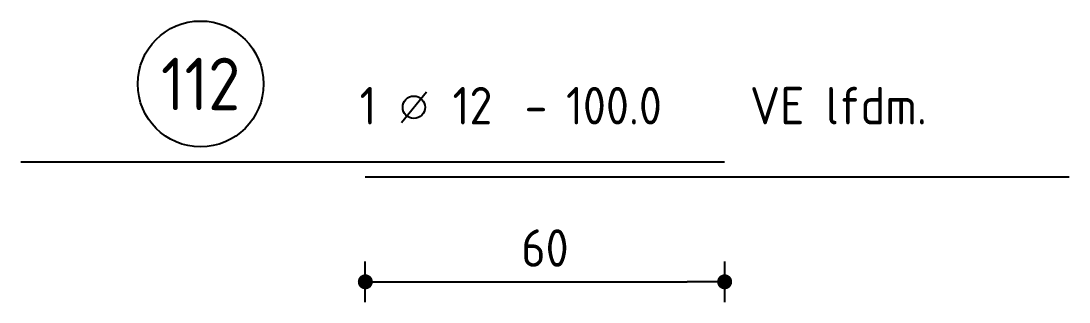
# Model space of a CAD drawing. Extents: x 0 to 42.8, y -1.8 to 41.7.
# Drawn here: x 35.406 to 37.156, y 20.496 to 20.965 of the extents above; entities that cross this region are included whole.
import ezdxf
from ezdxf.enums import TextEntityAlignment as Align

# ---------------------------------------------------------------- set-up
doc = ezdxf.new("R2010")
doc.units = 0
doc.header["$LTSCALE"] = 0.25
doc.linetypes.add('AUSGEZOGEN', pattern=[1000.01, 1000, 0.01])
doc.layers.add('MASSE', color=7, linetype='Continuous')
doc.layers.add('RND', color=7, linetype='Continuous')
doc.styles.add('txt', font='isocp.shx')
doc.dimstyles.new('DOT_I', dxfattribs={"dimscale": 0.25, "dimtxt": 0.25, "dimasz": 0.25, "dimexe": 0.1, "dimexo": 0.3, "dimgap": 0.1, "dimtad": 1, "dimdec": 3, "dimzin": 3, "dimtxsty": 'txt', "dimblk": 'DOT', "dimblk1": 'DOT', "dimblk2": 'DOT', "dimsah": 1, "dimcen": 0.1, "dimse1": 1, "dimse2": 1, "dimazin": 0, "dimtfac": 1, "dimtdec": 4, "dimtix": 1, "dimtmove": 2, "dimatfit": 3, "dimfxl": 0, "dimtvp": 1, "dimtolj": 1, "dimtzin": 0, "dimarcsym": 0})

# ---------------------------------------------------------------- blocks, each defined once
blk = doc.blocks.new('RND_AUSZ')
at = {"layer": 'RND', "color": 7, "linetype": 'Continuous'}
blk.add_line((1.3406, 0.2621), (1.5087, 0.4665), dxfattribs=at)
at = {"layer": 'RND', "color": 1, "linetype": 'Continuous'}
blk.add_circle((0, 0.52), 0.42, dxfattribs=at)
at = {"layer": 'RND', "color": 7, "linetype": 'Continuous'}
blk.add_circle((1.4246, 0.3643), 0.075, dxfattribs=at)
at = {"layer": 'RND', "color": 7, "linetype": 'Continuous', "style": 'txt'}
blk.add_text('-', height=0.25, dxfattribs=at).set_placement((2.1634, 0.25))
at = {"layer": 'RND', "color": 1, "linetype": 'Continuous', "style": 'txt'}
blk.add_attdef('POS', text='', height=0.35, dxfattribs=at).set_placement((0, 0.52), align=Align.MIDDLE)
at = {"layer": 'RND', "color": 7, "linetype": 'Continuous', "style": 'txt'}
for tag, p in [('WIEOFT', (-0.5357, 0.25)), ('STK', (1.1744, 0.25))]:
    blk.add_attdef(tag, text='', height=0.25, dxfattribs=at).set_placement(p, align=Align.RIGHT)
for tag, p in [('DS', (1.6828, 0.25)), ('LANG', (2.4408, 0.25)), ('TEXT', (3.6688, 0.25))]:
    blk.add_attdef(tag, p, '', height=0.25, dxfattribs=at)
blk = doc.blocks.new('DOT')
at = {"layer": 'MASSE', "color": 7, "linetype": 'Continuous'}
for p, q in [((0, 0.54), (0, -0.54)), ((0, 0), (-1, 0))]:
    blk.add_line(p, q, dxfattribs=at)
at = {"layer": 'MASSE', "color": 7, "linetype": 'Continuous', "const_width": 0.2}
blk.add_lwpolyline([(-0.1, 0, 1), (0.1, 0, 1)], format="xyb", close=True, dxfattribs=at)
blk = doc.blocks.new('*D41')
at = {"layer": 'Defpoints', "color": 0, "linetype": 'AUSGEZOGEN', "transparency": 16777216}
for p in [(35.9807, 20.705), (36.5807, 20.705), (36.5807, 20.53)]:
    blk.add_point(p, dxfattribs=at)
at = {"layer": 'RND', "color": 0, "linetype": 'AUSGEZOGEN', "lineweight": -2, "transparency": 16777216}
blk.add_line((36.0432, 20.53), (36.5182, 20.53), dxfattribs=at)
at = {"layer": 'RND', "color": 0, "linetype": 'AUSGEZOGEN', "lineweight": -2, "transparency": 16777216, "xscale": 0.0625, "yscale": 0.0625, "zscale": 0.0625, "rotation": 180}
blk.add_blockref('DOT', (35.9807, 20.53), dxfattribs=at)
at = {"layer": 'RND', "color": 0, "linetype": 'AUSGEZOGEN', "lineweight": -2, "transparency": 16777216, "xscale": 0.0625, "yscale": 0.0625, "zscale": 0.0625}
blk.add_blockref('DOT', (36.5807, 20.53), dxfattribs=at)
at = {"layer": 'RND', "color": 0, "linetype": 'AUSGEZOGEN', "transparency": 16777216, "insert": (36.2807, 20.5863), "char_height": 0.0625, "attachment_point": 5, "style": 'txt'}
blk.add_mtext('\\A1;60', dxfattribs=at)

msp = doc.modelspace()

# ---------------------------------------------------------------- linework, layer by layer
at = {"layer": 'RND', "color": 1, "linetype": 'AUSGEZOGEN'}
for points in [[(35.4057, 20.73), (36.5807, 20.73)], [(35.9807, 20.705), (37.1557, 20.705)]]:
    msp.add_lwpolyline(points, dxfattribs=at)

# ---------------------------------------------------------------- block references
at = {"layer": 'RND', "color": 7, "linetype": 'AUSGEZOGEN', "xscale": 0.25, "yscale": 0.25, "zscale": 0.25}
msp.add_blockref('RND_AUSZ', (35.7057, 20.73), dxfattribs=at).add_auto_attribs({'POS': '112', 'STK': '1', 'DS': '12', 'LANG': '100.0', 'TEXT': 'VE lfdm.'})

# ---------------------------------------------------------------- dimensions: what is measured, and where the dimension line sits
at = {"layer": 'RND', "color": 7, "linetype": 'AUSGEZOGEN'}
dim = msp.add_linear_dim(base=(36.5807, 20.53), p1=(35.9807, 20.705), p2=(36.5807, 20.705), dimstyle='DOT_I', override={"dimdec": 0, "dimlfac": 100}, dxfattribs=at)
dim.commit()
dim.dimension.update_dxf_attribs({"geometry": '*D41', "text_midpoint": (36.2807, 20.5863)})

doc.saveas('drawing.dxf')
